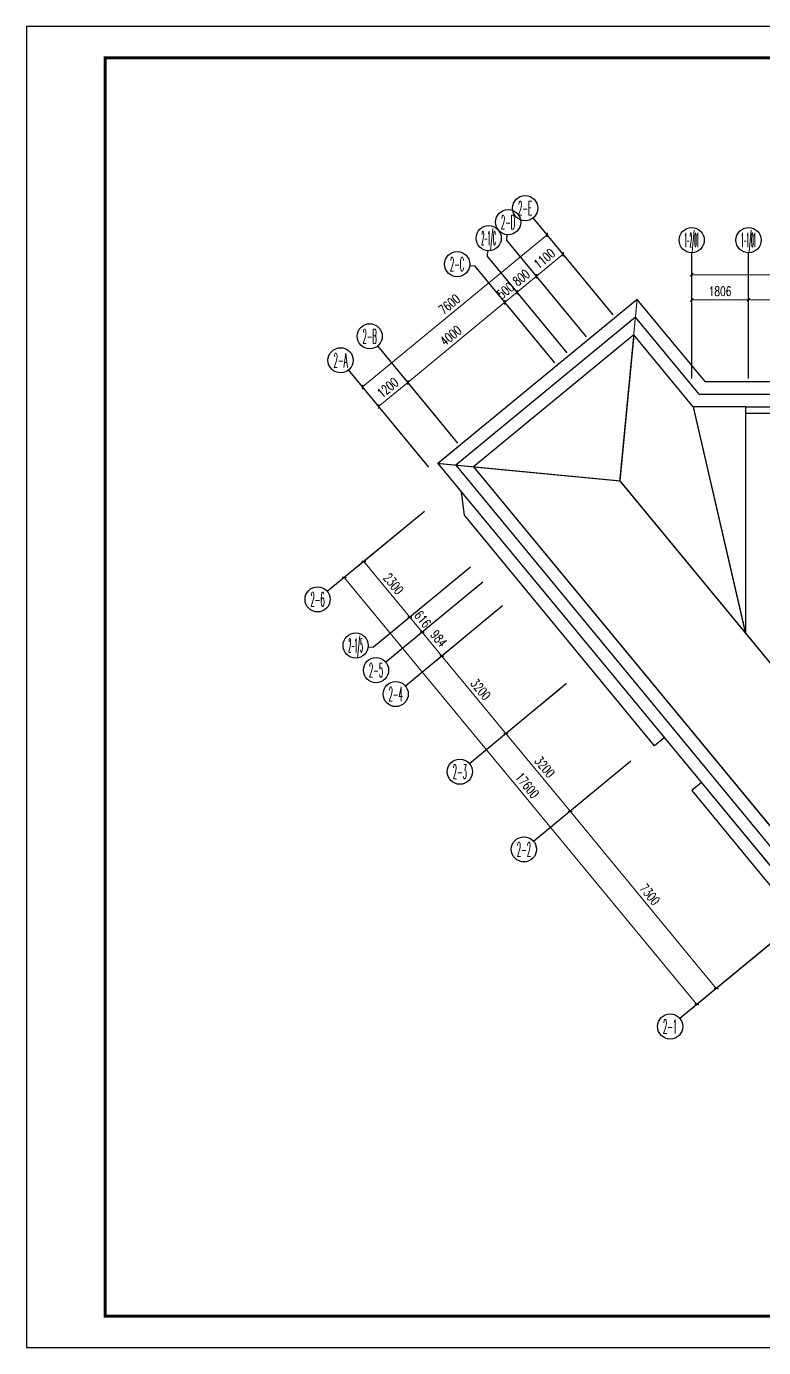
# Model space of a CAD drawing. Extents: x -7085 to 604621, y -1107727 to 606871.
# Drawn here: x 33764 to 57180, y 338600 to 380600 of the extents above; entities that cross this region are included whole.
import ezdxf
from ezdxf.enums import TextEntityAlignment as Align

# ---------------------------------------------------------------- set-up
doc = ezdxf.new("R2010")
doc.units = 0
doc.header["$LTSCALE"] = 1000
doc.header["$MEASUREMENT"] = 0
for name, color, linetype in [('A-FLOR-GRND', 2, 'Continuous'), ('A-FLOR-OUTL', 30, 'Continuous'), ('A-FLOR-ROOF', 142, 'Continuous'), ('AXIS', 3, 'Continuous'), ('AXIS_TEXT', 7, 'Continuous'), ('PUB_DIM', 3, 'Continuous'), ('TEL_TITLE', 7, 'Continuous'), ('WIRE-避雷', 4, 'Continuous')]:
    doc.layers.add(name, color=color, linetype=linetype)
doc.layers.add('建筑底图', color=8, linetype='Continuous', lineweight=5)
doc.styles.add('_TCH_AXIS', font='COMPLEX', dxfattribs={"bigfont": 'GBCBIG'})
doc.styles.add('_TCH_DIM_T3', font='SIMPLEX', dxfattribs={"width": 0.705882, "bigfont": 'GBCBIG'})
doc.styles.add('COMPLEX', font='COMPLEX')
doc.styles.add('TG_LINETYPE_THUND', font='SIMPLEX', dxfattribs={"width": 0.8, "height": 5.5, "bigfont": 'HZTXT'})
doc.linetypes.add('TG_×2', pattern='A,0.75,0,["×",TG_LINETYPE_THUND,S=0.1,R=0,X=-0.23,Y=-0.21],0.65,-0.13,0.13,-0.13', length=2)
doc.dimstyles.new('_TCH_ARCH&&100', dxfattribs={"dimtxt": 297.5, "dimasz": 100, "dimexe": 250, "dimexo": 300, "dimgap": 126.25, "dimtad": 1, "dimdec": 0, "dimzin": 0, "dimdsep": 46, "dimtxsty": '_TCH_DIM_T3', "dimblk": 'ARCHTICK', "dimcen": 0.09, "dimclrt": 7, "dimazin": 2, "dimtfac": 1, "dimtdec": 0, "dimtix": 1, "dimtmove": 2, "dimatfit": 3, "dimfxl": 0, "dimtolj": 1, "dimtzin": 0, "dimarcsym": 0})

# ---------------------------------------------------------------- blocks, each defined once
blk = doc.blocks.new('_AXISO')
blk.add_circle((0, 0), 0.5)
at = {"layer": 'AXIS_TEXT', "style": 'COMPLEX', "width": 1.041667}
blk.add_attdef('A', text='', height=0.56, dxfattribs=at).set_placement((-0.25, -0.28), (0.25, -0.28), align=Align.FIT)
blk = doc.blocks.new('_ArchTick')
at = {"color": 0, "linetype": 'ByBlock', "const_width": 0.4}
blk.add_lwpolyline([(-0.5, -0.5), (0.5, 0.5)], dxfattribs=at)
blk = doc.blocks.new('*D1676')
at = {"layer": 'Defpoints', "color": 0}
for p in [(233067, 478457), (231261, 475957), (233067, 475957)]:
    blk.add_point(p, dxfattribs=at)
at = {"layer": 'PUB_DIM', "color": 0, "lineweight": -2}
for p, q in [((231261, 476257), (231261, 478707)), ((231261, 478457), (233067, 478457)), ((233067, 476257), (233067, 478707))]:
    blk.add_line(p, q, dxfattribs=at)
at = {"layer": 'PUB_DIM', "color": 0, "lineweight": -2, "xscale": 100, "yscale": 100, "zscale": 100, "rotation": 180}
blk.add_blockref('_ArchTick', (231261, 478457), dxfattribs=at)
at = {"layer": 'PUB_DIM', "color": 0, "lineweight": -2, "xscale": 100, "yscale": 100, "zscale": 100}
blk.add_blockref('_ArchTick', (233067, 478457), dxfattribs=at)
at = {"layer": 'PUB_DIM', "color": 7, "insert": (232164, 478732), "char_height": 297.5, "attachment_point": 5, "style": '_TCH_DIM_T3'}
blk.add_mtext('\\A1;1806', dxfattribs=at)
blk = doc.blocks.new('*D1677')
at = {"layer": 'Defpoints', "color": 0}
for p in [(235667, 478457), (233067, 475957), (235667, 475957)]:
    blk.add_point(p, dxfattribs=at)
at = {"layer": 'PUB_DIM', "color": 0, "lineweight": -2}
for p, q in [((233067, 476257), (233067, 478707)), ((233067, 478457), (235667, 478457)), ((235667, 476257), (235667, 478707))]:
    blk.add_line(p, q, dxfattribs=at)
at = {"layer": 'PUB_DIM', "color": 0, "lineweight": -2, "xscale": 100, "yscale": 100, "zscale": 100, "rotation": 180}
blk.add_blockref('_ArchTick', (233067, 478457), dxfattribs=at)
at = {"layer": 'PUB_DIM', "color": 0, "lineweight": -2, "xscale": 100, "yscale": 100, "zscale": 100}
blk.add_blockref('_ArchTick', (235667, 478457), dxfattribs=at)
at = {"layer": 'PUB_DIM', "color": 7, "insert": (234367, 478732), "char_height": 297.5, "attachment_point": 5, "style": '_TCH_DIM_T3'}
blk.add_mtext('\\A1;2600', dxfattribs=at)
blk = doc.blocks.new('*D1682')
at = {"layer": 'Defpoints', "color": 0}
for p in [(249867, 479257), (231261, 475957), (249867, 475957)]:
    blk.add_point(p, dxfattribs=at)
at = {"layer": 'PUB_DIM', "color": 0, "lineweight": -2}
for p, q in [((231261, 476257), (231261, 479507)), ((231261, 479257), (249867, 479257)), ((249867, 476257), (249867, 479507))]:
    blk.add_line(p, q, dxfattribs=at)
at = {"layer": 'PUB_DIM', "color": 0, "lineweight": -2, "xscale": 100, "yscale": 100, "zscale": 100, "rotation": 180}
blk.add_blockref('_ArchTick', (231261, 479257), dxfattribs=at)
at = {"layer": 'PUB_DIM', "color": 0, "lineweight": -2, "xscale": 100, "yscale": 100, "zscale": 100}
blk.add_blockref('_ArchTick', (249867, 479257), dxfattribs=at)
at = {"layer": 'PUB_DIM', "color": 7, "insert": (240564, 479532), "char_height": 297.5, "attachment_point": 5, "style": '_TCH_DIM_T3'}
blk.add_mtext('\\A1;18606', dxfattribs=at)
blk = doc.blocks.new('*D1683')
at = {"layer": 'Defpoints', "color": 0}
for p in [(222771, 471735), (224235, 469961), (222306, 468370)]:
    blk.add_point(p, dxfattribs=at)
at = {"layer": 'PUB_DIM', "color": 0, "lineweight": -2}
for p, q in [((222540, 471544), (220650, 469985)), ((220843, 470144), (222306, 468370)), ((224003, 469770), (222113, 468211))]:
    blk.add_line(p, q, dxfattribs=at)
at = {"layer": 'PUB_DIM', "color": 0, "lineweight": -2, "xscale": 100, "yscale": 100, "zscale": 100}
for p, rotation in [((220843, 470144), 129.5164780570855), ((222306, 468370), 309.5164780570855)]:
    blk.add_blockref('_ArchTick', p, dxfattribs=dict(at, rotation=rotation))
at = {"layer": 'PUB_DIM', "color": 7, "insert": (221787, 469432), "char_height": 297.5, "attachment_point": 5, "rotation": 309.5165, "style": '_TCH_DIM_T3'}
blk.add_mtext('\\A1;2300', dxfattribs=at)
blk = doc.blocks.new('*D1684')
at = {"layer": 'Defpoints', "color": 0}
for p in [(224235, 469961), (224627, 469485), (222698, 467894)]:
    blk.add_point(p, dxfattribs=at)
at = {"layer": 'PUB_DIM', "color": 0, "lineweight": -2}
for p, q in [((224003, 469770), (222113, 468211)), ((224396, 469294), (222506, 467735)), ((222306, 468370), (222243, 468447)), ((222306, 468370), (222698, 467894)), ((222698, 467894), (222762, 467817))]:
    blk.add_line(p, q, dxfattribs=at)
at = {"layer": 'PUB_DIM', "color": 0, "lineweight": -2, "xscale": 100, "yscale": 100, "zscale": 100}
for p, rotation in [((222306, 468370), 309.5164780570871), ((222698, 467894), 129.5164780570871)]:
    blk.add_blockref('_ArchTick', p, dxfattribs=dict(at, rotation=rotation))
at = {"layer": 'PUB_DIM', "color": 7, "insert": (222715, 468307), "char_height": 297.5, "attachment_point": 5, "rotation": 309.5165, "style": '_TCH_DIM_T3'}
blk.add_mtext('\\A1;616', dxfattribs=at)
blk = doc.blocks.new('*D1685')
at = {"layer": 'Defpoints', "color": 0}
for p in [(224627, 469485), (225253, 468726), (223324, 467135)]:
    blk.add_point(p, dxfattribs=at)
at = {"layer": 'PUB_DIM', "color": 0, "lineweight": -2}
for p, q in [((224396, 469294), (222506, 467735)), ((225022, 468535), (223132, 466976)), ((222698, 467894), (223324, 467135))]:
    blk.add_line(p, q, dxfattribs=at)
at = {"layer": 'PUB_DIM', "color": 0, "lineweight": -2, "xscale": 100, "yscale": 100, "zscale": 100}
for p, rotation in [((222698, 467894), 129.5164780570845), ((223324, 467135), 309.5164780570845)]:
    blk.add_blockref('_ArchTick', p, dxfattribs=dict(at, rotation=rotation))
at = {"layer": 'PUB_DIM', "color": 7, "insert": (223224, 467690), "char_height": 297.5, "attachment_point": 5, "rotation": 309.5165, "style": '_TCH_DIM_T3'}
blk.add_mtext('\\A1;984', dxfattribs=at)
blk = doc.blocks.new('*D1686')
at = {"layer": 'Defpoints', "color": 0}
for p in [(225253, 468726), (227289, 466258), (225361, 464667)]:
    blk.add_point(p, dxfattribs=at)
at = {"layer": 'PUB_DIM', "color": 0, "lineweight": -2}
for p, q in [((225022, 468535), (223132, 466976)), ((223324, 467135), (225361, 464667)), ((227058, 466067), (225168, 464508))]:
    blk.add_line(p, q, dxfattribs=at)
at = {"layer": 'PUB_DIM', "color": 0, "lineweight": -2, "xscale": 100, "yscale": 100, "zscale": 100}
for p, rotation in [((223324, 467135), 129.5164780570856), ((225361, 464667), 309.5164780570856)]:
    blk.add_blockref('_ArchTick', p, dxfattribs=dict(at, rotation=rotation))
at = {"layer": 'PUB_DIM', "color": 7, "insert": (224555, 466076), "char_height": 297.5, "attachment_point": 5, "rotation": 309.5165, "style": '_TCH_DIM_T3'}
blk.add_mtext('\\A1;3200', dxfattribs=at)
blk = doc.blocks.new('*D1687')
at = {"layer": 'Defpoints', "color": 0}
for p in [(227289, 466258), (229325, 463789), (227397, 462198)]:
    blk.add_point(p, dxfattribs=at)
at = {"layer": 'PUB_DIM', "color": 0, "lineweight": -2}
for p, q in [((227058, 466067), (225168, 464508)), ((225361, 464667), (227397, 462198)), ((229094, 463598), (227204, 462039))]:
    blk.add_line(p, q, dxfattribs=at)
at = {"layer": 'PUB_DIM', "color": 0, "lineweight": -2, "xscale": 100, "yscale": 100, "zscale": 100}
for p, rotation in [((225361, 464667), 129.5164780570859), ((227397, 462198), 309.5164780570859)]:
    blk.add_blockref('_ArchTick', p, dxfattribs=dict(at, rotation=rotation))
at = {"layer": 'PUB_DIM', "color": 7, "insert": (226591, 463608), "char_height": 297.5, "attachment_point": 5, "rotation": 309.5165, "style": '_TCH_DIM_T3'}
blk.add_mtext('\\A1;3200', dxfattribs=at)
blk = doc.blocks.new('*D1688')
at = {"layer": 'Defpoints', "color": 0}
for p in [(229325, 463789), (233970, 458157), (232042, 456567)]:
    blk.add_point(p, dxfattribs=at)
at = {"layer": 'PUB_DIM', "color": 0, "lineweight": -2}
for p, q in [((229094, 463598), (227204, 462039)), ((227397, 462198), (232042, 456567)), ((233739, 457967), (231849, 456408))]:
    blk.add_line(p, q, dxfattribs=at)
at = {"layer": 'PUB_DIM', "color": 0, "lineweight": -2, "xscale": 100, "yscale": 100, "zscale": 100}
for p, rotation in [((227397, 462198), 129.5164780570856), ((232042, 456567), 309.5164780570856)]:
    blk.add_blockref('_ArchTick', p, dxfattribs=dict(at, rotation=rotation))
at = {"layer": 'PUB_DIM', "color": 7, "insert": (229931, 459557), "char_height": 297.5, "attachment_point": 5, "rotation": 309.5165, "style": '_TCH_DIM_T3'}
blk.add_mtext('\\A1;7300', dxfattribs=at)
blk = doc.blocks.new('*D1689')
at = {"layer": 'Defpoints', "color": 0}
for p in [(222771, 471735), (233970, 458157), (231425, 456058)]:
    blk.add_point(p, dxfattribs=at)
at = {"layer": 'PUB_DIM', "color": 0, "lineweight": -2}
for p, q in [((222540, 471544), (220033, 469476)), ((220226, 469635), (231425, 456058)), ((233739, 457967), (231232, 455899))]:
    blk.add_line(p, q, dxfattribs=at)
at = {"layer": 'PUB_DIM', "color": 0, "lineweight": -2, "xscale": 100, "yscale": 100, "zscale": 100}
for p, rotation in [((220226, 469635), 129.5164780570852), ((231425, 456058), 309.5164780570851)]:
    blk.add_blockref('_ArchTick', p, dxfattribs=dict(at, rotation=rotation))
at = {"layer": 'PUB_DIM', "color": 7, "insert": (226037, 463021), "char_height": 297.5, "attachment_point": 5, "rotation": 309.5165, "style": '_TCH_DIM_T3'}
blk.add_mtext('\\A1;17600', dxfattribs=at)
blk = doc.blocks.new('*D1690')
at = {"layer": 'Defpoints', "color": 0}
for p in [(222242, 475835), (223832, 473906), (222907, 473143)]:
    blk.add_point(p, dxfattribs=at)
at = {"layer": 'PUB_DIM', "color": 0, "lineweight": -2}
for p, q in [((223641, 474138), (222082, 476028)), ((221316, 475071), (222242, 475835)), ((222716, 473374), (221157, 475264))]:
    blk.add_line(p, q, dxfattribs=at)
at = {"layer": 'PUB_DIM', "color": 0, "lineweight": -2, "xscale": 100, "yscale": 100, "zscale": 100}
for p, rotation in [((222242, 475835), 39.51647805708824), ((221316, 475071), 219.5164780570882)]:
    blk.add_blockref('_ArchTick', p, dxfattribs=dict(at, rotation=rotation))
at = {"layer": 'PUB_DIM', "color": 7, "insert": (221604, 475665), "char_height": 297.5, "attachment_point": 5, "rotation": 39.5165, "style": '_TCH_DIM_T3'}
blk.add_mtext('\\A1;1200', dxfattribs=at)
blk = doc.blocks.new('*D1691')
at = {"layer": 'Defpoints', "color": 0}
for p in [(225327, 478380), (226918, 476451), (223832, 473906)]:
    blk.add_point(p, dxfattribs=at)
at = {"layer": 'PUB_DIM', "color": 0, "lineweight": -2}
for p, q in [((226727, 476683), (225168, 478573)), ((222242, 475835), (225327, 478380)), ((223641, 474138), (222082, 476028))]:
    blk.add_line(p, q, dxfattribs=at)
at = {"layer": 'PUB_DIM', "color": 0, "lineweight": -2, "xscale": 100, "yscale": 100, "zscale": 100}
for p, rotation in [((225327, 478380), 39.51647805708831), ((222242, 475835), 219.5164780570883)]:
    blk.add_blockref('_ArchTick', p, dxfattribs=dict(at, rotation=rotation))
at = {"layer": 'PUB_DIM', "color": 7, "insert": (223609, 477319), "char_height": 297.5, "attachment_point": 5, "rotation": 39.5165, "style": '_TCH_DIM_T3'}
blk.add_mtext('\\A1;4000', dxfattribs=at)
blk = doc.blocks.new('*D1692')
at = {"layer": 'Defpoints', "color": 0}
for p in [(225713, 478698), (227304, 476769), (226918, 476451)]:
    blk.add_point(p, dxfattribs=at)
at = {"layer": 'PUB_DIM', "color": 0, "lineweight": -2}
for p, q in [((227113, 477001), (225554, 478891)), ((226727, 476683), (225168, 478573)), ((225327, 478380), (225713, 478698)), ((225713, 478698), (225790, 478762)), ((225327, 478380), (225250, 478316))]:
    blk.add_line(p, q, dxfattribs=at)
at = {"layer": 'PUB_DIM', "color": 0, "lineweight": -2, "xscale": 100, "yscale": 100, "zscale": 100}
for p, rotation in [((225327, 478380), 39.5164780570866), ((225713, 478698), 219.5164780570866)]:
    blk.add_blockref('_ArchTick', p, dxfattribs=dict(at, rotation=rotation))
at = {"layer": 'PUB_DIM', "color": 7, "insert": (225345, 478751), "char_height": 297.5, "attachment_point": 5, "rotation": 39.5165, "style": '_TCH_DIM_T3'}
blk.add_mtext('\\A1;500', dxfattribs=at)
blk = doc.blocks.new('*D1693')
at = {"layer": 'Defpoints', "color": 0}
for p in [(226330, 479207), (227921, 477279), (227304, 476769)]:
    blk.add_point(p, dxfattribs=at)
at = {"layer": 'PUB_DIM', "color": 0, "lineweight": -2}
for p, q in [((227730, 477510), (226171, 479400)), ((227113, 477001), (225554, 478891)), ((225713, 478698), (226330, 479207))]:
    blk.add_line(p, q, dxfattribs=at)
at = {"layer": 'PUB_DIM', "color": 0, "lineweight": -2, "xscale": 100, "yscale": 100, "zscale": 100}
for p, rotation in [((226330, 479207), 39.5164780570888), ((225713, 478698), 219.5164780570888)]:
    blk.add_blockref('_ArchTick', p, dxfattribs=dict(at, rotation=rotation))
at = {"layer": 'PUB_DIM', "color": 7, "insert": (225847, 479165), "char_height": 297.5, "attachment_point": 5, "rotation": 39.5165, "style": '_TCH_DIM_T3'}
blk.add_mtext('\\A1;800', dxfattribs=at)
blk = doc.blocks.new('*D1694')
at = {"layer": 'Defpoints', "color": 0}
for p in [(227179, 479907), (228770, 477978), (227921, 477279)]:
    blk.add_point(p, dxfattribs=at)
at = {"layer": 'PUB_DIM', "color": 0, "lineweight": -2}
for p, q in [((228579, 478210), (227020, 480100)), ((226330, 479207), (227179, 479907)), ((227730, 477510), (226171, 479400))]:
    blk.add_line(p, q, dxfattribs=at)
at = {"layer": 'PUB_DIM', "color": 0, "lineweight": -2, "xscale": 100, "yscale": 100, "zscale": 100}
for p, rotation in [((227179, 479907), 39.51647805708899), ((226330, 479207), 219.516478057089)]:
    blk.add_blockref('_ArchTick', p, dxfattribs=dict(at, rotation=rotation))
at = {"layer": 'PUB_DIM', "color": 7, "insert": (226580, 479769), "char_height": 297.5, "attachment_point": 5, "rotation": 39.5165, "style": '_TCH_DIM_T3'}
blk.add_mtext('\\A1;1100', dxfattribs=at)
blk = doc.blocks.new('*D1695')
at = {"layer": 'Defpoints', "color": 0}
for p in [(226670, 480524), (228770, 477978), (222907, 473143)]:
    blk.add_point(p, dxfattribs=at)
at = {"layer": 'PUB_DIM', "color": 0, "lineweight": -2}
for p, q in [((220807, 475688), (226670, 480524)), ((228579, 478210), (226511, 480717)), ((222716, 473374), (220648, 475881))]:
    blk.add_line(p, q, dxfattribs=at)
at = {"layer": 'PUB_DIM', "color": 0, "lineweight": -2, "xscale": 100, "yscale": 100, "zscale": 100}
for p, rotation in [((226670, 480524), 39.51647805708493), ((220807, 475688), 219.516478057085)]:
    blk.add_blockref('_ArchTick', p, dxfattribs=dict(at, rotation=rotation))
at = {"layer": 'PUB_DIM', "color": 7, "insert": (223563, 478318), "char_height": 297.5, "attachment_point": 5, "rotation": 39.5165, "style": '_TCH_DIM_T3'}
blk.add_mtext('\\A1;7600', dxfattribs=at)
blk = doc.blocks.new('WDC')
at = {"color": 8}
blk.add_lwpolyline([(231308.6, 475057.3), (232967.5, 475057.3)], dxfattribs=at)
at = {"layer": 'A-FLOR-GRND', "color": 8}
for points in [[(232967.5, 475057.3), (231308.6, 475057.3), (232967.5, 467859.8)], [(232967.5, 475057.3), (232967.5, 467859.8)], [(232967.5, 475057.3), (235767.5, 475057.3), (235767.5, 464465.1)], [(232967.5, 474857.3), (235567.5, 474857.3), (235567.5, 464707.6)], [(230391.8, 464539), (230083.3, 464284.5), (224040, 471611.2), (223952.7, 472345.7)], [(231569, 463111.8), (231260.4, 462857.3), (233423.8, 460234.4), (234120.3, 459390)]]:
    blk.add_lwpolyline(points, dxfattribs=at)
at = {"layer": 'A-FLOR-OUTL', "color": 8}
for points in [[(231685.7, 475857.3), (229527.5, 478474), (223201.6, 473256.3), (234120.3, 460018.6), (234120.3, 457957.3), (248167.5, 457957.3), (248167.5, 460057.3), (250767.5, 460057.3), (250767.5, 467057.3), (238944.1, 467057.3), (235767.5, 467057.3)], [(231497.1, 475457.3), (229473.4, 477910.9), (223764.7, 473202.2), (234520.3, 460162.3), (234520.3, 458357.3), (247767.5, 458357.3), (247767.5, 460457.3), (250367.5, 460457.3), (250367.5, 466657.3), (238944.1, 466657.3), (235767.5, 466657.3)], [(231497.1, 475457.3), (235367.5, 475457.3)], [(231685.7, 475857.3), (235767.5, 475857.3)]]:
    blk.add_lwpolyline(points, dxfattribs=at)
at = {"layer": 'A-FLOR-ROOF', "color": 8}
for p, q in [((229419.3, 477347.8), (224327.8, 473148.2)), ((231308.6, 475057.3), (229419.3, 477347.8)), ((224327.8, 473148.2), (234898.9, 460331.9))]:
    blk.add_line(p, q, dxfattribs=at)
for points in [[(229419.3, 477347.8), (228973.4, 472702.2)], [(224327.8, 473148.2), (228973.4, 472702.2)], [(228973.4, 472702.2), (237264.1, 462650.7)]]:
    blk.add_lwpolyline(points, dxfattribs=at)
at = {"layer": 'AXIS', "color": 8}
for p, q in [((228769.5, 477978.4), (226224.3, 481064.2)), ((225391.6, 480529.2), (225375.7, 480364.3)), ((227920.9, 477278.5), (225375.7, 480364.3)), ((224774.4, 480020.2), (224758.6, 479855.2)), ((227303.8, 476769.5), (224758.6, 479855.2)), ((231261.4, 475957.3), (231261.4, 479957.3)), ((233067.5, 475957.3), (233067.5, 479957.3)), ((224207.9, 479552.9), (224372.9, 479537.1)), ((226918.1, 476451.3), (224372.9, 479537.1)), ((223832.3, 473906.1), (221287.1, 476991.9)), ((222906.6, 473142.6), (220361.4, 476228.3)), ((222771.4, 471734.8), (219685.7, 469189.6)), ((224234.9, 469960.5), (221149.2, 467415.3)), ((224627, 469485.1), (221541.3, 466939.9)), ((225253, 468726.2), (222167.2, 466181)), ((220984.2, 467431.1), (221149.2, 467415.3)), ((227289.2, 466257.6), (224203.4, 463712.4)), ((229325.3, 463789), (226239.6, 461243.8)), ((233970.3, 458157.4), (230884.5, 455612.2))]:
    blk.add_line(p, q, dxfattribs=at)
ref = blk.add_blockref('_AXISO', (225969.8, 481372.8), dxfattribs=dict(at, xscale=800, yscale=800, zscale=800))
ref.add_attrib('A', '2-E', dxfattribs={"layer": 'AXIS_TEXT', "color": 8, "height": 452.55, "style": '_TCH_AXIS', "width": 0.33871}).set_placement((225743.5, 481146.5), (226196.1, 481146.5), align=Align.FIT)
ref = blk.add_blockref('_AXISO', (225429.8, 480927.4), dxfattribs=dict(at, xscale=800, yscale=800, zscale=800))
ref.add_attrib('A', '2-D', dxfattribs={"layer": 'AXIS_TEXT', "color": 8, "height": 452.55, "style": '_TCH_AXIS', "width": 0.333333}).set_placement((225203.5, 480701.1), (225656.1, 480701.1), align=Align.FIT)
ref = blk.add_blockref('_AXISO', (224812.6, 480418.3), dxfattribs=dict(at, xscale=800, yscale=800, zscale=800))
ref.add_attrib('A', '2-1/C', dxfattribs={"layer": 'AXIS_TEXT', "color": 8, "height": 452.55, "style": '_TCH_AXIS', "width": 0.214286}).set_placement((224586.4, 480192.1), (225038.9, 480192.1), align=Align.FIT)
ref = blk.add_blockref('_AXISO', (231261.4, 480357.3), dxfattribs=dict(at, xscale=800, yscale=800, zscale=800))
ref.add_attrib('A', '1-2/01', dxfattribs={"layer": 'AXIS_TEXT', "color": 8, "height": 452.55, "style": '_TCH_AXIS', "width": 0.1875}).set_placement((231035.1, 480131), (231487.7, 480131), align=Align.FIT)
ref = blk.add_blockref('_AXISO', (233067.5, 480357.3), dxfattribs=dict(at, xscale=800, yscale=800, zscale=800))
ref.add_attrib('A', '1-1/01', dxfattribs={"layer": 'AXIS_TEXT', "color": 8, "height": 452.55, "style": '_TCH_AXIS', "width": 0.196262}).set_placement((232841.2, 480131), (233293.8, 480131), align=Align.FIT)
ref = blk.add_blockref('_AXISO', (223809.8, 479591.1), dxfattribs=dict(at, xscale=800, yscale=800, zscale=800))
ref.add_attrib('A', '2-C', dxfattribs={"layer": 'AXIS_TEXT', "color": 8, "height": 452.55, "style": '_TCH_AXIS', "width": 0.344262}).set_placement((223583.5, 479364.9), (224036, 479364.9), align=Align.FIT)
ref = blk.add_blockref('_AXISO', (221032.6, 477300.5), dxfattribs=dict(at, xscale=800, yscale=800, zscale=800))
ref.add_attrib('A', '2-B', dxfattribs={"layer": 'AXIS_TEXT', "color": 8, "height": 452.55, "style": '_TCH_AXIS', "width": 0.333333}).set_placement((220806.3, 477074.2), (221258.9, 477074.2), align=Align.FIT)
ref = blk.add_blockref('_AXISO', (220106.9, 476536.9), dxfattribs=dict(at, xscale=800, yscale=800, zscale=800))
ref.add_attrib('A', '2-A', dxfattribs={"layer": 'AXIS_TEXT', "color": 8, "height": 452.55, "style": '_TCH_AXIS', "width": 0.328125}).set_placement((219880.6, 476310.6), (220333.1, 476310.6), align=Align.FIT)
ref = blk.add_blockref('_AXISO', (219377.1, 468935.1), dxfattribs=dict(at, xscale=800, yscale=800, zscale=800))
ref.add_attrib('A', '2-6', dxfattribs={"layer": 'AXIS_TEXT', "color": 8, "height": 452.55, "style": '_TCH_AXIS', "width": 0.35}).set_placement((219150.8, 468708.8), (219603.4, 468708.8), align=Align.FIT)
ref = blk.add_blockref('_AXISO', (220586.1, 467469.4), dxfattribs=dict(at, xscale=800, yscale=800, zscale=800))
ref.add_attrib('A', '2-1/5', dxfattribs={"layer": 'AXIS_TEXT', "color": 8, "height": 452.55, "style": '_TCH_AXIS', "width": 0.216495}).set_placement((220359.8, 467243.1), (220812.3, 467243.1), align=Align.FIT)
ref = blk.add_blockref('_AXISO', (221232.7, 466685.4), dxfattribs=dict(at, xscale=800, yscale=800, zscale=800))
ref.add_attrib('A', '2-5', dxfattribs={"layer": 'AXIS_TEXT', "color": 8, "height": 452.55, "style": '_TCH_AXIS', "width": 0.35}).set_placement((221006.4, 466459.1), (221459, 466459.1), align=Align.FIT)
ref = blk.add_blockref('_AXISO', (221858.7, 465926.5), dxfattribs=dict(at, xscale=800, yscale=800, zscale=800))
ref.add_attrib('A', '2-4', dxfattribs={"layer": 'AXIS_TEXT', "color": 8, "height": 452.55, "style": '_TCH_AXIS', "width": 0.33871}).set_placement((221632.4, 465700.2), (222084.9, 465700.2), align=Align.FIT)
ref = blk.add_blockref('_AXISO', (223894.8, 463457.9), dxfattribs=dict(at, xscale=800, yscale=800, zscale=800))
ref.add_attrib('A', '2-3', dxfattribs={"layer": 'AXIS_TEXT', "color": 8, "height": 452.55, "style": '_TCH_AXIS', "width": 0.35}).set_placement((223668.5, 463231.6), (224121.1, 463231.6), align=Align.FIT)
ref = blk.add_blockref('_AXISO', (225931, 460989.2), dxfattribs=dict(at, xscale=800, yscale=800, zscale=800))
ref.add_attrib('A', '2-2', dxfattribs={"layer": 'AXIS_TEXT', "color": 8, "height": 452.55, "style": '_TCH_AXIS', "width": 0.35}).set_placement((225704.7, 460763), (226157.3, 460763), align=Align.FIT)
ref = blk.add_blockref('_AXISO', (230576, 455357.7), dxfattribs=dict(at, xscale=800, yscale=800, zscale=800))
ref.add_attrib('A', '2-1', dxfattribs={"layer": 'AXIS_TEXT', "color": 8, "height": 452.55, "style": '_TCH_AXIS', "width": 0.381818}).set_placement((230349.7, 455131.4), (230802.2, 455131.4), align=Align.FIT)
at = {"layer": 'PUB_DIM', "color": 8}
for p1, p2, distance, picture, middle in [((222906.6, 473142.6), (228769.5, 477978.4), 3300, '*D1695', (223563.3, 478318.4)), ((227920.9, 477278.5), (228769.5, 477978.4), 2500, '*D1694', (226579.5, 479769.2)), ((231261.4, 475957.3), (249867.5, 475957.3), 3300, '*D1682', (240564.5, 479532.3)), ((227303.8, 476769.5), (227920.9, 477278.5), 2500, '*D1693', (225846.6, 479164.7)), ((226918.1, 476451.3), (227303.8, 476769.5), 2500, '*D1692', (225345.2, 478751.1)), ((231261.4, 475957.3), (233067.5, 475957.3), 2500, '*D1676', (232164.5, 478732.3)), ((233067.5, 475957.3), (235667.5, 475957.3), 2500, '*D1677', (234367.5, 478732.3)), ((223832.3, 473906.1), (226918.1, 476451.3), 2500, '*D1691', (223609.5, 477319.5)), ((222906.6, 473142.6), (223832.3, 473906.1), 2500, '*D1690', (221603.7, 475665.1)), ((222771.4, 471734.8), (233970.3, 458157.4), -3300, '*D1689', (226037.3, 463021.3)), ((222771.4, 471734.8), (224234.9, 469960.5), -2500, '*D1683', (221786.7, 469431.9)), ((224234.9, 469960.5), (224627, 469485.1), -2500, '*D1684', (222714.5, 468307)), ((224627, 469485.1), (225253, 468726.2), -2500, '*D1685', (223223.6, 467689.9)), ((225253, 468726.2), (227289.2, 466257.6), -2500, '*D1686', (224554.6, 466076.1)), ((227289.2, 466257.6), (229325.3, 463789), -2500, '*D1687', (226590.8, 463607.5)), ((229325.3, 463789), (233970.3, 458157.4), -2500, '*D1688', (229931.4, 459557.4))]:
    dim = blk.add_aligned_dim(p1=p1, p2=p2, distance=distance, dimstyle='_TCH_ARCH&&100', dxfattribs=at)
    dim.commit()
    dim.dimension.update_dxf_attribs({"geometry": picture, "text_midpoint": middle})

msp = doc.modelspace()

# ---------------------------------------------------------------- linework, layer by layer
at = {"layer": 'TEL_TITLE', "color": 4}
msp.add_lwpolyline([(33764.1, 338600.4), (93164.1, 338600.4), (93164.1, 380600.4), (33764.1, 380600.4)], close=True, dxfattribs=at)
at = {"layer": 'TEL_TITLE', "color": 4, "const_width": 100}
msp.add_lwpolyline([(36264.1, 339600.4), (92164.1, 339600.4), (92164.1, 379600.4), (36264.1, 379600.4)], close=True, dxfattribs=at)
at = {"layer": 'WIRE-避雷', "color": 4, "linetype": 'TG_×2', "const_width": 35}
for points in [[(74403.6, 360507.3), (74403.6, 353507.3), (71803.6, 353507.3), (71803.6, 351407.3), (57756.5, 351407.3), (57756.5, 352839.9), (57756.5, 353468.6), (46837.8, 366706.3), (53163.6, 371923.9), (55321.9, 369307.3), (59403.6, 369307.3), (59403.6, 360507.3), (74403.6, 360507.3)], [(46837.8, 366706.3), (52609.5, 366152.2), (53163.6, 371923.9)], [(73603.6, 359707.3), (73603.6, 354307.3), (71003.6, 354307.3), (71003.6, 352207.3), (58556.5, 352207.3), (58556.5, 353755.9), (47964, 366598.2), (53055.5, 370797.7), (54944.7, 368507.3), (59403.6, 368507.3)], [(56603.6, 361309.8), (54944.7, 368507.3)], [(60900.2, 356100.6), (56603.6, 361309.8), (56603.6, 368507.3)], [(56603.6, 361309.8), (52609.5, 366152.2)]]:
    msp.add_lwpolyline(points, dxfattribs=at)

# ---------------------------------------------------------------- block references
at = {"layer": '建筑底图'}
msp.add_blockref('WDC', (-176363.8, -106550), dxfattribs=at)

doc.saveas('drawing.dxf')
